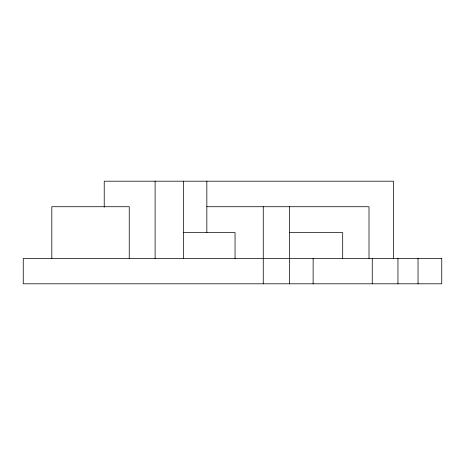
<?xml version="1.0" encoding="UTF-8"?>
<svg xmlns="http://www.w3.org/2000/svg" width="465" height="465" viewBox="0 0 465 465"><rect width="100%" height="100%" fill="white"/><g stroke="black" fill="none" stroke-linecap="round" stroke-linejoin="round"><path stroke-width="0.7" d="M206.838 206.722L369.007 206.722L369.007 258.453M183.355 232.587L235.052 232.587L235.052 258.453M289.259 232.587L342.688 232.587L342.688 258.453M418.035 258.453L418.035 283.807M397.953 258.453L397.953 283.807M393.512 258.453L393.512 181.193L104.224 181.193L104.224 207.187M372.256 258.453L372.256 283.807M313.125 258.453L313.125 283.807M289.468 206.722L289.468 283.807M263.266 206.722L263.266 283.807M206.838 181.193L206.838 232.587M183.355 181.193L183.355 258.453M155.107 181.193L155.107 258.453M129.241 258.453L129.241 206.722L51.813 206.722L51.813 258.453M441.75 258.453L23.25 258.453L23.25 283.807L441.75 283.807L441.75 258.453"/></g></svg>
